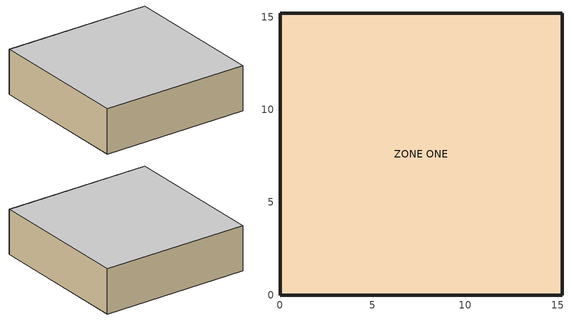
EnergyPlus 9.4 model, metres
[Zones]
ZONE ONE
 floor adiabatic (FLOOR): 15.24,0 0,0 0,15.24 15.24,15.24 z0
 wall outside (R13WALL): 0,0 15.24,0 15.24,15.24 0,15.24 0,0 z0:4.57
 ceiling adiabatic (ROOF31): 0,15.24 0,0 15.24,0 15.24,15.24 z4.57
[Building]
Simple One Zone (Wireframe DXF): North Axis {deg}=0; Terrain=Suburbs; Loads Convergence Tolerance Value {W}=0.04; Temperature Convergence Tolerance Value {deltaC}=0.004; Solar Distribution=MinimalShadowing; Maximum Number of Warmup Days=30; Minimum Number of Warmup Days=6
[Site:Location]
Denver Centennial  Golden   N_CO_USA Design_Conditions: Latitude {deg}=39.74; Longitude {deg}=-105.18; Time Zone {hr}=-7; Elevation {m}=1829
[SizingPeriod:DesignDay] Day of Month=21; Humidity Condition Type=Wetbulb; Barometric Pressure {Pa}=81198; Rain Indicator=No; Snow Indicator=No; Daylight Saving Time Indicator=No; Solar Model Indicator=ASHRAEClearSky
Name | Month | Day Type | Maximum Dry-Bulb Temperature {C} | Daily Dry-Bulb Temperature Range {deltaC} | Wetbulb or DewPoint at Maximum Dry-Bulb {C} | Wind Speed {m/s} | Wind Direction {deg} | Sky Clearness
Denver Centennial  Golden   N Ann Htg 99% Condns DB | 12 | WinterDesignDay | -15.5 | 0 | -15.5 | 3 | 340 | 0
Denver Centennial  Golden   N Ann Clg 1% Condns DB=>MWB | 7 | SummerDesignDay | 32 | 15.2 | 15.5 | 4.9 | 0 | 1
[Site:GroundTemperature:BuildingSurface]
22.22, 22.22, 22.22, 22.22, 22.22, 22.22, 22.22, 22.22, 22.22, 22.22, 22.22, 22.22
[Material:NoMass] Roughness=Rough; Thermal Absorptance=0.9; Solar Absorptance=0.75; Visible Absorptance=0.75
Name | Thermal Resistance {m2-K/W}
R13LAYER | 2.290965
R31LAYER | 5.456
[Material]
C5 - 4 IN HW CONCRETE: Roughness=MediumRough; Thickness {m}=0.101498; Conductivity {W/m-K}=1.729577; Density {kg/m3}=2242.585; Specific Heat {J/kg-K}=836.8; Thermal Absorptance=0.9; Solar Absorptance=0.65; Visible Absorptance=0.65
[Construction]
R13WALL: R13LAYER
FLOOR: C5 - 4 IN HW CONCRETE
ROOF31: R31LAYER
[Zone]
ZONE ONE: Type=1; Multiplier=1; Ceiling Height {m}=autocalculate; Volume {m3}=autocalculate
[SurfaceProperty:OtherSideCoefficients]
OSCCoef: Combined Convective/Radiative Film Coefficient {W/m2-K}=0; Constant Temperature {C}=22.22; Constant Temperature Coefficient=1; External Dry-Bulb Temperature Coefficient=0; Ground Temperature Coefficient=0; Wind Speed Coefficient=0; Zone Air Temperature Coefficient=0; Period of Sinusoidal Variation {hr}=24
[EnergyManagementSystem:Actuator] Actuated Component Unique=Environment; Actuated Component Type=Weather Data
Name | Actuated Component Control Type
EnviromentDiffSolarActuator | Diffuse Solar
EnviromentDirectSolarActuator | Direct Solar
EnviromentOdbActuator | Outdoor Dry Bulb
EnviromentRelativeHumidity | Outdoor Relative Humidity
EnviromentWindSpeedActuator | Wind Speed
[EnergyManagementSystem:Program]
AmbientConditionAndInsideConvectionOveride: SET EnviromentOdbActuator = 22.22; SET EnviromentDirectSolarActuator = 0.0; SET EnviromentDiffSolarActuator = 0.0; SET EnviromentWindSpeedActuator = 0.0; SET EnviromentRelativeHumidity = 0.0
[EnergyManagementSystem:ProgramCallingManager]
ValidateMeasuredData: BeginZoneTimestepBeforeSetCurrentWeather; AmbientConditionAndInsideConvectionOveride
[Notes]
1ZoneUncontrolled.idf
Basic file description:  Basic test for EnergyPlus.  Resistive Walls.  Regular (no ground contact) floor.
Regular roof.  No Windows.
Highlights:              Very basic test to see that EnergyPlus "works".
Simulation Location/Run: Denver Centennial  Golden CO USA WMO=724666, 2 design days, 1 run period,
Run Control executes two design days (see RUN PERIOD object)
Location:                Denver, CO
Design Days:             Denver Centennial  Golden CO USA Annual Heating 99%, MaxDB=-15.5°C
Denver Centennial  Golden CO USA Annual Cooling (DB=>MWB) 1%, MaxDB=32°C MWB=15.5°C
Run Period (Weather File): Full Annual Simulation, DENVER_STAPLETON_CO_USA_WMO_724690
Run Control:             No zone or system sizing, design day run control (no weather file simulation)
Building: Fictional 1 zone building with resistive walls.
The building is oriented due north.
Floor Area:        232.25 m2
Number of Stories: 1
Zone Description Details:
Internal gains description:     NA
Interzone Surfaces:             None
Internal Mass:                  None
People:                         None
Lights:                         None
Equipment:                      None
Detached Shading:               None
Daylight:                       None
Natural Ventilation:            None
Compact Schedules:              NA (Example of non-Compact Schedules)
Solar Distribution:             MinimalShadowing
Zonal Equipment:                NA
Central Air Handling Equipment: No
System Equipment Autosize:      No
Purchased Cooling:              No
Purchased Heating:              No
Purchased Chilled Water:        No
Purchased Hot Water:            No
Coils:                          None
Pumps:                          None
Boilers:                        None
Chillers:                       None
Towers:                         None
Standard Reports:               Variable Dictionary, Surfaces (dxf-wireframe), Meter File
Timestep or Hourly Variables:   Hourly and Daily
Time bins Report:               None
HTML Report:                    None
Environmental Emissions:        None
Utility Tariffs:                None
WMO=724666 Time Zone=NAM: (GMT-07:00) Mountain Time (US & Canada)
Data Source=ASHRAE 2009 Annual Design Conditions
Denver Centennial  Golden   N_CO_USA Annual Heating Design Conditions Wind Speed=3m/s Wind Dir=340
Coldest Month=DEC
Denver Centennial  Golden   N_CO_USA Annual Heating 99%, MaxDB=-15.5°C
